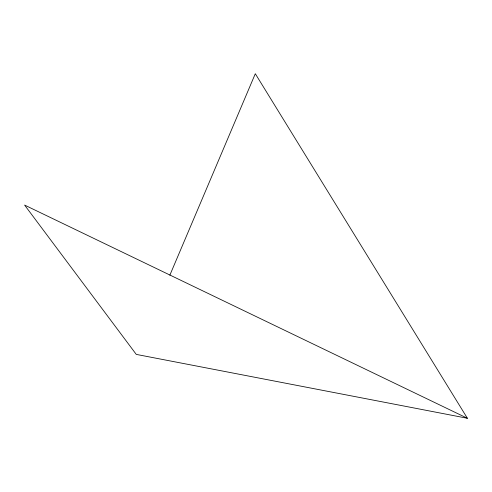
<?xml version="1.0" encoding="UTF-8"?>
<svg xmlns="http://www.w3.org/2000/svg" width="492" height="492" viewBox="0 0 492 492"><rect width="100%" height="100%" fill="white"/><g stroke="black" fill="none" stroke-linecap="round" stroke-linejoin="round"><path stroke-width="0.74" d="M169.845 275.212L255.305 73.726L467.4 418.274L136.266 354.394L24.6 205.072L467.4 418.274"/></g></svg>
